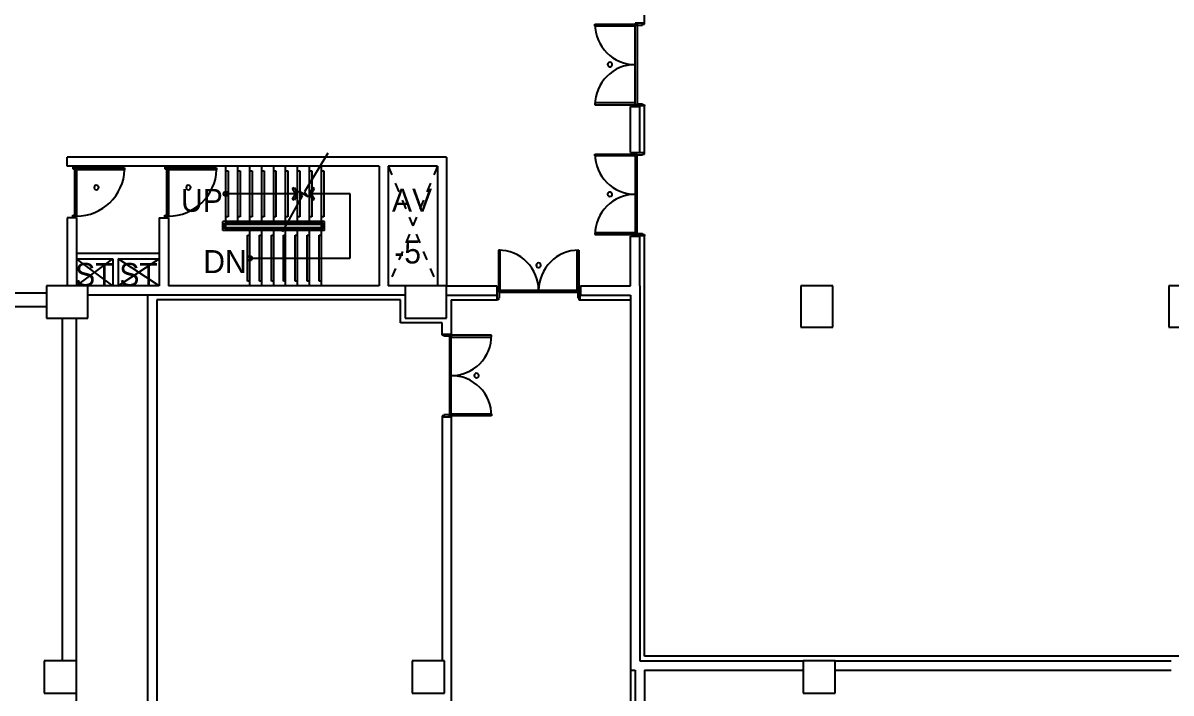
# Model space of a CAD drawing. Header units: millimetres. Extents: x -7718 to 421089, y 87466 to 341395.
# Drawn here: x 371592 to 396553, y 102409 to 116974 of the extents above; entities that cross this region are included whole.
import ezdxf
from ezdxf.enums import TextEntityAlignment as Align

# ---------------------------------------------------------------- set-up
doc = ezdxf.new("R2010")
doc.units = ezdxf.units.MM
doc.header["$LTSCALE"] = 200
doc.header["$MEASUREMENT"] = 0
doc.linetypes.add('HIDDEN', pattern=[2, 1, -1])
doc.layers.add('e-plan', color=9, linetype='CONTINUOUS')
doc.styles.add('kiahn', font='HY울릉도L.TTF')

msp = doc.modelspace()

# ---------------------------------------------------------------- linework, layer by layer
at = {"layer": 'e-plan'}
for p, q in [((385103, 116969), (385103, 121749)), ((384028, 116944), (384903, 116944)), ((384028, 116904), (384028, 116944)), ((384903, 116904), (384028, 116904)), ((385103, 116969), (384903, 116969)), ((384903, 116969), (384903, 116944)), ((384903, 115194), (384903, 116944)), ((384903, 116944), (384943, 116944)), ((384903, 116944), (384903, 116904)), ((384943, 116944), (384943, 116924)), ((384943, 116924), (384943, 115214)), ((384943, 116924), (385063, 116924)), ((385063, 116924), (385063, 116944)), ((385063, 116944), (385103, 116944)), ((385103, 116944), (385103, 116969)), ((384903, 115234), (384028, 115234)), ((384028, 115234), (384028, 115194)), ((384028, 115194), (384903, 115194)), ((384803, 114159), (384803, 115159)), ((384803, 115159), (385003, 115159)), ((384903, 115194), (384903, 115234)), ((384903, 115169), (384903, 115194)), ((384903, 115194), (384943, 115194)), ((385103, 115169), (384903, 115169)), ((384943, 115194), (384943, 115214)), ((384943, 115214), (385063, 115214)), ((385003, 114159), (385003, 115159)), ((385063, 115214), (385063, 115194)), ((385063, 115194), (385103, 115194)), ((385103, 115194), (385103, 115169)), ((385103, 114149), (385103, 115169)), ((378220, 114144), (377713, 113302)), ((384028, 114124), (384903, 114124)), ((384028, 114084), (384028, 114124)), ((384903, 114084), (384028, 114084)), ((384803, 114159), (385003, 114159)), ((385103, 114149), (384903, 114149)), ((384903, 114149), (384903, 114124)), ((384903, 114124), (384903, 112374)), ((384903, 114124), (384943, 114124)), ((384903, 114124), (384903, 114084)), ((384943, 114124), (384943, 114104)), ((384943, 112394), (384943, 114104)), ((384943, 114104), (385063, 114104)), ((385063, 114104), (385063, 114124)), ((385063, 114124), (385103, 114124)), ((385103, 114124), (385103, 114149)), ((380803, 114059), (372553, 114059)), ((372553, 113859), (372553, 114059)), ((379333, 113859), (372553, 113859)), ((372753, 113849), (372673, 113849)), ((372673, 113849), (372673, 113804)), ((372713, 113804), (372713, 113824)), ((372713, 113824), (372753, 113824)), ((372753, 113824), (372753, 113849)), ((372753, 113824), (372753, 112774)), ((372753, 113784), (372753, 113824)), ((372753, 113824), (373802, 113823)), ((373802, 113823), (373802, 113783)), ((374753, 113849), (374673, 113849)), ((374673, 113849), (374673, 113804)), ((374713, 113804), (374713, 113824)), ((374713, 113824), (374753, 113824)), ((374753, 113824), (374753, 113849)), ((374753, 113824), (374753, 112774)), ((374753, 113784), (374753, 113824)), ((374753, 113824), (375802, 113823)), ((375802, 113823), (375802, 113783)), ((376003, 112659), (376003, 113859)), ((376263, 112659), (376263, 113859)), ((376523, 112659), (376523, 113859)), ((376783, 112659), (376783, 113859)), ((377043, 112659), (377043, 113859)), ((377303, 112659), (377303, 113859)), ((377563, 112659), (377563, 113859)), ((377823, 112659), (377823, 113859)), ((378083, 112659), (378083, 113859)), ((379333, 113859), (379333, 111259)), ((379533, 113859), (379533, 111259)), ((380603, 113859), (379533, 113859)), ((380603, 113859), (380603, 111259)), ((380803, 114059), (380803, 111259)), ((372673, 113804), (372713, 113804)), ((372713, 113804), (372713, 112794)), ((373802, 113783), (372753, 113784)), ((374673, 113804), (374713, 113804)), ((374713, 113804), (374713, 112794)), ((375802, 113783), (374753, 113784)), ((376003, 113759), (376053, 113759)), ((376053, 113759), (376053, 112759)), ((376263, 113759), (376313, 113759)), ((376313, 113759), (376313, 112759)), ((376523, 113759), (376573, 113759)), ((376573, 113759), (376573, 112759)), ((376783, 113759), (376833, 113759)), ((376833, 113759), (376833, 112759)), ((377043, 113759), (377093, 113759)), ((377093, 113759), (377093, 112759)), ((377303, 113759), (377353, 113759)), ((377353, 113759), (377353, 112759)), ((377563, 113759), (377613, 113759)), ((377613, 113759), (377613, 112759)), ((377823, 113759), (377873, 113759)), ((377873, 113759), (377873, 112759)), ((378083, 113759), (378133, 113759)), ((378133, 113759), (378133, 112759)), ((377452, 113375), (377485, 113394)), ((377518, 113259), (377452, 113375)), ((377485, 113394), (377563, 113259)), ((377900, 113394), (377823, 113259)), ((377867, 113259), (377933, 113375)), ((377933, 113375), (377900, 113394)), ((377563, 113259), (376003, 113259)), ((377663, 113215), (377230, 112432)), ((377452, 113142), (377518, 113259)), ((377485, 113119), (377452, 113142)), ((377563, 113259), (377485, 113119)), ((377796, 113196), (377589, 113321)), ((377589, 113321), (377663, 113215)), ((377713, 113302), (377796, 113196)), ((377823, 113259), (377900, 113119)), ((378708, 113259), (377823, 113259)), ((377933, 113142), (377867, 113259)), ((377900, 113119), (377933, 113142)), ((378708, 111859), (378708, 113259)), ((372553, 112739), (372553, 111259)), ((372753, 112739), (372553, 112739)), ((372673, 112749), (372673, 112794)), ((372673, 112794), (372713, 112794)), ((372753, 112749), (372673, 112749)), ((372713, 112794), (372713, 112774)), ((372713, 112774), (372753, 112774)), ((372753, 112774), (372753, 112749)), ((372753, 112739), (372753, 111259)), ((372753, 112739), (372753, 111259)), ((374553, 112739), (374553, 111259)), ((374553, 112739), (374753, 112739)), ((374673, 112749), (374673, 112794)), ((374673, 112794), (374713, 112794)), ((374753, 112749), (374673, 112749)), ((374713, 112794), (374713, 112774)), ((374713, 112774), (374753, 112774)), ((374753, 112774), (374753, 112749)), ((374753, 112739), (374753, 111259)), ((375938, 112459), (375938, 112659)), ((378148, 112659), (375938, 112659)), ((375978, 112499), (375978, 112619)), ((378108, 112619), (375978, 112619)), ((376053, 112759), (376003, 112759)), ((376003, 112594), (376003, 112619)), ((376003, 112524), (376003, 112594)), ((378083, 112594), (376003, 112594)), ((376313, 112759), (376263, 112759)), ((376263, 112594), (376263, 112619)), ((376573, 112759), (376523, 112759)), ((376523, 112594), (376523, 112619)), ((376833, 112759), (376783, 112759)), ((376783, 112594), (376783, 112619)), ((377093, 112759), (377043, 112759)), ((377043, 112594), (377043, 112619)), ((377353, 112759), (377303, 112759)), ((377303, 112594), (377303, 112619)), ((377613, 112759), (377563, 112759)), ((377563, 112594), (377563, 112619)), ((377873, 112759), (377823, 112759)), ((377823, 112594), (377823, 112619)), ((378133, 112759), (378083, 112759)), ((378083, 112594), (378083, 112619)), ((378083, 112524), (378083, 112594)), ((378108, 112499), (378108, 112619)), ((378148, 112459), (378148, 112659)), ((378148, 112459), (375938, 112459)), ((378108, 112499), (375978, 112499)), ((378083, 112524), (376003, 112524)), ((376473, 111359), (376473, 112359)), ((376473, 112359), (376523, 112359)), ((376523, 112499), (376523, 112524)), ((376523, 111259), (376523, 112459)), ((376733, 111359), (376733, 112359)), ((376733, 112359), (376783, 112359)), ((376783, 112499), (376783, 112524)), ((376783, 111259), (376783, 112459)), ((376993, 111359), (376993, 112359)), ((376993, 112359), (377043, 112359)), ((377043, 112499), (377043, 112524)), ((377043, 111259), (377043, 112459)), ((377253, 111359), (377253, 112359)), ((377253, 112359), (377303, 112359)), ((377303, 112499), (377303, 112524)), ((377303, 111259), (377303, 112459)), ((377513, 111359), (377513, 112359)), ((377513, 112359), (377563, 112359)), ((377563, 112499), (377563, 112524)), ((377563, 111259), (377563, 112459)), ((377773, 111359), (377773, 112359)), ((377773, 112359), (377823, 112359)), ((377823, 112499), (377823, 112524)), ((377823, 111259), (377823, 112459)), ((378033, 111359), (378033, 112359)), ((378033, 112359), (378083, 112359)), ((378083, 112499), (378083, 112524)), ((378083, 111259), (378083, 112459)), ((384903, 112414), (384028, 112414)), ((384028, 112414), (384028, 112374)), ((384028, 112374), (384903, 112374)), ((384803, 111259), (384803, 112339)), ((384803, 112339), (385003, 112339)), ((384903, 112374), (384903, 112414)), ((384903, 112349), (384903, 112374)), ((384903, 112374), (384943, 112374)), ((385103, 112349), (384903, 112349)), ((384943, 112374), (384943, 112394)), ((384943, 112394), (385063, 112394)), ((385003, 111259), (385003, 112339)), ((385063, 112394), (385063, 112374)), ((385063, 112374), (385103, 112374)), ((385103, 112374), (385103, 112349)), ((385103, 103209), (385103, 112349)), ((372753, 111969), (374553, 111969)), ((372753, 111849), (373543, 111849)), ((373543, 111849), (373543, 111259)), ((373663, 111849), (373663, 111259)), ((373663, 111849), (374553, 111849)), ((376523, 111859), (378708, 111859)), ((381928, 112034), (381928, 111159)), ((381968, 112034), (381928, 112034)), ((381968, 111159), (381968, 112034)), ((383638, 111159), (383638, 112034)), ((383638, 112034), (383678, 112034)), ((383678, 112034), (383678, 111159)), ((376523, 111359), (376473, 111359)), ((376783, 111359), (376733, 111359)), ((377043, 111359), (376993, 111359)), ((377303, 111359), (377253, 111359)), ((377563, 111359), (377513, 111359)), ((377823, 111359), (377773, 111359)), ((378083, 111359), (378033, 111359)), ((364703, 111109), (372103, 111109)), ((373003, 111259), (372103, 111259)), ((372103, 111259), (372103, 110559)), ((374553, 111259), (372803, 111259)), ((373003, 110559), (373003, 111259)), ((379333, 111259), (374753, 111259)), ((380103, 111259), (379533, 111259)), ((380803, 111259), (379903, 111259)), ((379903, 111259), (379903, 110559)), ((380803, 111259), (381893, 111259)), ((380803, 110559), (380803, 111259)), ((381893, 111259), (381893, 111059)), ((381903, 110959), (381903, 111159)), ((381903, 111159), (381928, 111159)), ((383678, 111159), (381928, 111159)), ((381928, 111159), (381928, 111119)), ((381928, 111159), (381968, 111159)), ((381928, 111119), (381948, 111119)), ((381948, 111119), (383658, 111119)), ((381948, 111119), (381948, 110999)), ((383678, 111159), (383638, 111159)), ((383678, 111119), (383658, 111119)), ((383658, 111119), (383658, 110999)), ((383703, 111159), (383678, 111159)), ((383678, 111159), (383678, 111119)), ((383703, 110959), (383703, 111159)), ((383713, 111259), (384803, 111259)), ((383713, 111259), (383713, 111059)), ((385003, 111259), (385003, 103109)), ((389203, 111259), (388503, 111259)), ((388503, 111259), (388503, 110359)), ((389203, 110359), (389203, 111259)), ((397203, 111259), (396503, 111259)), ((396503, 111259), (396503, 110359)), ((379903, 111059), (373003, 111059)), ((374303, 95109), (374303, 111059)), ((379803, 110959), (374503, 110959)), ((374503, 110959), (374503, 101099)), ((379803, 110459), (379803, 110959)), ((380803, 111059), (381893, 111059)), ((380903, 110959), (380903, 110209)), ((380903, 110959), (381903, 110959)), ((381928, 110959), (381903, 110959)), ((381948, 110999), (381928, 110999)), ((381928, 110999), (381928, 110959)), ((383658, 110999), (383678, 110999)), ((383678, 110999), (383678, 110959)), ((383678, 110959), (383703, 110959)), ((383703, 110959), (384803, 110959)), ((383713, 111059), (384803, 111059)), ((384803, 111059), (384803, 102909)), ((364703, 110809), (372103, 110809)), ((372103, 110559), (373003, 110559)), ((372453, 103109), (372453, 110559)), ((372753, 94809), (372753, 110559)), ((380703, 110459), (379803, 110459)), ((379903, 110559), (380803, 110559)), ((380703, 110209), (380703, 110459)), ((388503, 110359), (389203, 110359)), ((396503, 110359), (397203, 110359)), ((380703, 110184), (380703, 110209)), ((380703, 110209), (380903, 110209)), ((380743, 110184), (380703, 110184)), ((380743, 110164), (380743, 110184)), ((380863, 110164), (380743, 110164)), ((380903, 110184), (380863, 110184)), ((380863, 110184), (380863, 110164)), ((380863, 110164), (380863, 108454)), ((380903, 110209), (380903, 110184)), ((380903, 108434), (380903, 110184)), ((381778, 110184), (380903, 110184)), ((380903, 110184), (380903, 110144)), ((380903, 110144), (381778, 110144)), ((381778, 110144), (381778, 110184)), ((380743, 108434), (380703, 108434)), ((380703, 108434), (380703, 108409)), ((380703, 108409), (380703, 103109)), ((380703, 108409), (380903, 108409)), ((380743, 108454), (380743, 108434)), ((380863, 108454), (380743, 108454)), ((380863, 108434), (380863, 108454)), ((380903, 108434), (380863, 108434)), ((380903, 108434), (380903, 108474)), ((380903, 108474), (381778, 108474)), ((380903, 108409), (380903, 108434)), ((381778, 108434), (380903, 108434)), ((380903, 108409), (380903, 101099)), ((381778, 108474), (381778, 108434)), ((372753, 103109), (372053, 103109)), ((372053, 103109), (372053, 102409)), ((372753, 102409), (372753, 103109)), ((380753, 103109), (380053, 103109)), ((380053, 103109), (380053, 102409)), ((380753, 102409), (380753, 103109)), ((385003, 103109), (388553, 103109)), ((404453, 103209), (385103, 103209)), ((389253, 103109), (388553, 103109)), ((388553, 103109), (388553, 102409)), ((389253, 103109), (396553, 103109)), ((389253, 102409), (389253, 103109)), ((384803, 102909), (384903, 102909)), ((384803, 102909), (384803, 101454)), ((384903, 102909), (384903, 101464)), ((385103, 102909), (388553, 102909)), ((385103, 102909), (385103, 101464)), ((389253, 102909), (396553, 102909)), ((372053, 102409), (372753, 102409)), ((380053, 102409), (380753, 102409)), ((388553, 102409), (389253, 102409))]:
    msp.add_line(p, q, dxfattribs=at)
at = {"layer": 'e-plan', "linetype": 'HIDDEN'}
for p, q in [((379533, 113859), (380603, 111259)), ((380603, 113859), (379533, 111259))]:
    msp.add_line(p, q, dxfattribs=at)
at = {"layer": 'e-plan', "ltscale": 0.5}
for p, q in [((373543, 111259), (372753, 111849)), ((372753, 111259), (373543, 111849)), ((374553, 111259), (373663, 111849)), ((373663, 111259), (374553, 111849))]:
    msp.add_line(p, q, dxfattribs=at)
at = {"layer": 'e-plan'}
for centre in [(376003, 113259), (376523, 111859)]:
    msp.add_circle(centre, 50, dxfattribs=at)
for centre, radius, start, end in [((384903, 116944), 875, 180, 270.0002), ((384903, 115194), 875, 89.9999, 180.0001), ((384353, 116069), 50, 60, 240), ((384353, 116069), 50, 240, 60), ((384903, 114124), 875, 179.9999, 270.0001), ((372753, 113824), 1050, 270, 357.8063), ((374753, 113824), 1050, 270, 357.8063), ((373189, 113395), 50, 120, 300), ((373189, 113395), 50, 300, 120), ((375189, 113395), 50, 120, 300), ((375189, 113395), 50, 300, 120), ((384903, 112374), 875, 89.9998, 180), ((384353, 113249), 50, 120, 300), ((384353, 113249), 50, 300, 120), ((381928, 111159), 875, 359.9998, 90), ((383678, 111159), 875, 89.9999, 180.0001), ((382803, 111709), 50, 30, 210), ((382803, 111709), 50, 210, 30), ((380903, 110184), 875, 269.9998, 0), ((381453, 109309), 50, 120, 300), ((381453, 109309), 50, 300, 120), ((380903, 108434), 875, 359.9999, 90.0001)]:
    msp.add_arc(centre, radius, start, end, dxfattribs=at)

# ---------------------------------------------------------------- texts
at = {"layer": 'e-plan', "style": 'kiahn'}
for s, p in [('UP', (375937, 112868)), ('DN', (376456, 111537)), ('ST', (373562, 111256)), ('ST', (374523, 111256))]:
    msp.add_text(s, height=500, dxfattribs=at).set_placement(p, align=Align.RIGHT)
for s, p in [('AV', (380051, 113121)), ('-5', (379954, 111996))]:
    msp.add_text(s, height=500, dxfattribs=at).set_placement(p, align=Align.MIDDLE_CENTER)

doc.saveas('drawing.dxf')
